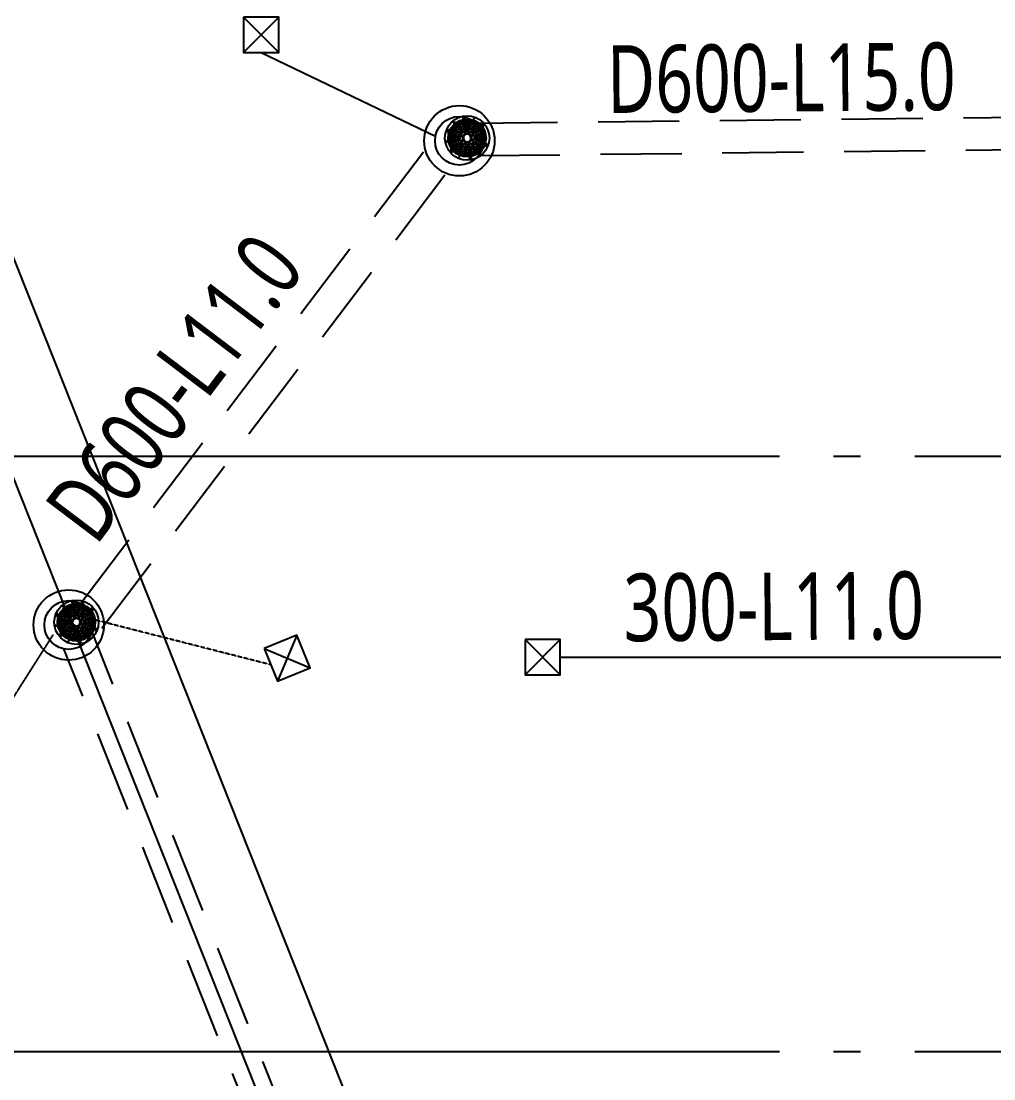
# Model space of a CAD drawing. Header units: millimetres. Extents: x 252222657 to 254795153, y 504225591 to 504550014.
# Drawn here: x 252372092 to 252390061, y 504362431 to 504381979 of the extents above; entities that cross this region are included whole.
import ezdxf
from ezdxf.lldxf.tags import DXFTag

# ---------------------------------------------------------------- set-up
doc = ezdxf.new("R2010")
doc.units = ezdxf.units.MM
doc.linetypes.add('CEN', pattern=[35, 30, -2, 1, -2])
doc.linetypes.add('DASHED', pattern=[0.75, 0.5, -0.25])
for name, color, linetype in [('1-계획-연결관', 7, 'Continuous'), ('1-계획-우수관로', 3, 'Continuous'), ('1-계획-우수맨홀', 27, 'Continuous'), ('1-계획-우수문자', 2, 'Continuous'), ('1-계획-우수받이', 2, 'Continuous'), ('2-계획-오수관로', 3, 'Continuous'), ('4A.TEC CEN', 1, 'CEN'), ('NO체인', 1, 'Continuous')]:
    doc.layers.add(name, color=color, linetype=linetype)
doc.styles.add('GHS', font='malgun.ttf')
tags = doc.linetypes.add('CDZ001', pattern='A,0.9,[123,KHCLINE.shx,S=0.00909,R=0,X=0,Y=0],-0.3,-0.5', length=1.7).pattern_tags.tags
tags[14:15] = [DXFTag(74, 4), DXFTag(75, 0), DXFTag(340, '0'), DXFTag(46, 1.0), DXFTag(50, 0.0), DXFTag(44, 0.0), DXFTag(45, 0.0)]
tags[12:13] = [DXFTag(74, 4), DXFTag(75, 0), DXFTag(340, '0'), DXFTag(46, 1.0), DXFTag(50, 0.0), DXFTag(44, 0.0), DXFTag(45, 0.0)]

# ---------------------------------------------------------------- blocks, each defined once
blk = doc.blocks.new('A$C3A367F73')
at = {"layer": '1-계획-우수맨홀', "color": 8}
for p, q in [((0.608, 1.094), (0.548, 1.06)), ((0.58, 1.091), (0.563, 1.081)), ((0.591, 1.072), (0.574, 1.062)), ((0.594, 0.995), (0.608, 0.975)), ((0.607, 1.003), (0.62, 0.983)), ((0.66, 0.986), (0.645, 1.023)), ((0.674, 0.992), (0.659, 1.029)), ((0.693, 0.945), (0.679, 0.978)), ((0.699, 1.041), (0.704, 1.018)), ((0.714, 1.044), (0.719, 1.021)), ((0.756, 1.036), (0.756, 1.008)), ((0.756, 0.993), (0.756, 0.958)), ((0.757, 1.158), (0.757, 1.097)), ((0.776, 1.036), (0.776, 1.008)), ((0.776, 0.993), (0.776, 0.958)), ((0.819, 1.044), (0.814, 1.02)), ((0.834, 1.041), (0.829, 1.017)), ((0.859, 0.991), (0.874, 1.028)), ((0.873, 0.985), (0.888, 1.022)), ((0.926, 1.002), (0.913, 0.982)), ((0.938, 0.994), (0.925, 0.974)), ((0.959, 1.061), (0.942, 1.071)), ((0.97, 1.08), (0.953, 1.09)), ((0.387, 0.785), (0.387, 0.716)), ((0.406, 0.946), (0.459, 0.915)), ((0.416, 0.963), (0.469, 0.932)), ((0.47, 0.802), (0.493, 0.797)), ((0.473, 0.816), (0.496, 0.812)), ((0.523, 0.842), (0.486, 0.857)), ((0.529, 0.855), (0.492, 0.871)), ((0.512, 0.908), (0.531, 0.895)), ((0.52, 0.921), (0.54, 0.908)), ((0.569, 0.822), (0.537, 0.836)), ((0.54, 0.787), (0.559, 0.784)), ((0.575, 0.836), (0.542, 0.85)), ((0.543, 0.802), (0.562, 0.798)), ((0.547, 0.954), (0.575, 0.925)), ((0.561, 0.968), (0.589, 0.94)), ((0.571, 0.869), (0.587, 0.858)), ((0.579, 0.881), (0.595, 0.871)), ((0.6, 0.809), (0.583, 0.816)), ((0.586, 0.915), (0.611, 0.89)), ((0.606, 0.823), (0.589, 0.83)), ((0.6, 0.929), (0.625, 0.904)), ((0.621, 0.879), (0.646, 0.854)), ((0.634, 0.935), (0.644, 0.92)), ((0.635, 0.893), (0.66, 0.869)), ((0.646, 0.944), (0.657, 0.928)), ((0.656, 0.844), (0.699, 0.801)), ((0.679, 0.94), (0.666, 0.972)), ((0.671, 0.858), (0.713, 0.815)), ((0.692, 0.909), (0.685, 0.926)), ((0.706, 0.914), (0.698, 0.931)), ((0.713, 0.971), (0.717, 0.952)), ((0.728, 0.974), (0.731, 0.955)), ((0.756, 0.943), (0.756, 0.908)), ((0.756, 0.893), (0.756, 0.833)), ((0.776, 0.943), (0.776, 0.908)), ((0.776, 0.893), (0.776, 0.833)), ((0.805, 0.974), (0.801, 0.955)), ((0.819, 0.971), (0.816, 0.952)), ((0.861, 0.857), (0.818, 0.815)), ((0.827, 0.914), (0.834, 0.931)), ((0.875, 0.843), (0.832, 0.801)), ((0.84, 0.945), (0.853, 0.977)), ((0.84, 0.908), (0.848, 0.925)), ((0.853, 0.939), (0.867, 0.971)), ((0.897, 0.893), (0.872, 0.868)), ((0.886, 0.943), (0.875, 0.927)), ((0.911, 0.878), (0.886, 0.854)), ((0.898, 0.934), (0.888, 0.919)), ((0.932, 0.928), (0.907, 0.903)), ((0.946, 0.914), (0.921, 0.889)), ((0.926, 0.822), (0.943, 0.829)), ((0.932, 0.808), (0.949, 0.815)), ((0.953, 0.88), (0.937, 0.87)), ((0.971, 0.967), (0.943, 0.938)), ((0.961, 0.867), (0.945, 0.857)), ((0.985, 0.953), (0.957, 0.924)), ((0.957, 0.835), (0.989, 0.848)), ((0.963, 0.821), (0.995, 0.834)), ((0.988, 0.801), (0.97, 0.797)), ((0.991, 0.786), (0.973, 0.782)), ((1.012, 0.919), (0.992, 0.906)), ((1.02, 0.907), (1.001, 0.894)), ((1.003, 0.854), (1.04, 0.869)), ((1.009, 0.84), (1.046, 0.855)), ((1.058, 0.814), (1.035, 0.81)), ((1.061, 0.8), (1.038, 0.795)), ((0.376, 0.759), (0.376, 0.739)), ((0.398, 0.759), (0.398, 0.739)), ((0.466, 0.759), (0.506, 0.759)), ((0.466, 0.739), (0.506, 0.739)), ((0.47, 0.697), (0.493, 0.701)), ((0.473, 0.682), (0.496, 0.687)), ((0.522, 0.656), (0.485, 0.641)), ((0.528, 0.643), (0.491, 0.627)), ((0.511, 0.59), (0.53, 0.603)), ((0.519, 0.577), (0.539, 0.59)), ((0.521, 0.759), (0.556, 0.759)), ((0.521, 0.739), (0.556, 0.739)), ((0.569, 0.675), (0.536, 0.662)), ((0.54, 0.71), (0.558, 0.714)), ((0.574, 0.662), (0.542, 0.648)), ((0.543, 0.696), (0.561, 0.699)), ((0.57, 0.629), (0.586, 0.64)), ((0.571, 0.759), (0.606, 0.759)), ((0.571, 0.739), (0.606, 0.739)), ((0.578, 0.617), (0.594, 0.627)), ((0.6, 0.688), (0.582, 0.681)), ((0.585, 0.583), (0.61, 0.607)), ((0.605, 0.674), (0.588, 0.667)), ((0.599, 0.569), (0.624, 0.593)), ((0.62, 0.618), (0.645, 0.643)), ((0.621, 0.759), (0.681, 0.759)), ((0.621, 0.739), (0.681, 0.739)), ((0.634, 0.604), (0.659, 0.629)), ((0.656, 0.653), (0.699, 0.696)), ((0.67, 0.639), (0.713, 0.682)), ((0.691, 0.588), (0.684, 0.571)), ((0.755, 0.604), (0.755, 0.664)), ((0.755, 0.554), (0.755, 0.589)), ((0.775, 0.604), (0.775, 0.664)), ((0.775, 0.553), (0.775, 0.589)), ((0.86, 0.639), (0.818, 0.681)), ((0.875, 0.653), (0.832, 0.695)), ((0.839, 0.588), (0.846, 0.571)), ((0.91, 0.758), (0.85, 0.758)), ((0.91, 0.738), (0.85, 0.738)), ((0.896, 0.603), (0.871, 0.628)), ((0.91, 0.617), (0.885, 0.642)), ((0.931, 0.568), (0.906, 0.592)), ((0.945, 0.582), (0.921, 0.607)), ((0.96, 0.758), (0.925, 0.758)), ((0.96, 0.738), (0.925, 0.738)), ((0.925, 0.673), (0.942, 0.666)), ((0.931, 0.687), (0.948, 0.68)), ((0.952, 0.615), (0.936, 0.626)), ((0.96, 0.628), (0.945, 0.638)), ((0.956, 0.66), (0.989, 0.647)), ((0.962, 0.674), (0.994, 0.661)), ((0.988, 0.694), (0.969, 0.698)), ((0.991, 0.709), (0.973, 0.713)), ((1.01, 0.757), (0.975, 0.758)), ((1.01, 0.737), (0.975, 0.738)), ((1.011, 0.576), (0.991, 0.589)), ((1.019, 0.588), (1, 0.601)), ((1.002, 0.641), (1.039, 0.626)), ((1.008, 0.655), (1.045, 0.64)), ((1.065, 0.757), (1.025, 0.757)), ((1.065, 0.737), (1.025, 0.737)), ((1.058, 0.68), (1.035, 0.685)), ((1.061, 0.695), (1.038, 0.7)), ((1.133, 0.737), (1.133, 0.757)), ((1.155, 0.737), (1.155, 0.757)), ((0.405, 0.553), (0.458, 0.583)), ((0.415, 0.536), (0.468, 0.566)), ((0.545, 0.439), (0.604, 0.404)), ((0.546, 0.544), (0.574, 0.572)), ((0.56, 0.53), (0.588, 0.558)), ((0.561, 0.416), (0.578, 0.406)), ((0.572, 0.436), (0.589, 0.425)), ((0.593, 0.503), (0.606, 0.522)), ((0.605, 0.494), (0.619, 0.514)), ((0.633, 0.562), (0.643, 0.578)), ((0.658, 0.511), (0.643, 0.474)), ((0.645, 0.554), (0.656, 0.569)), ((0.672, 0.506), (0.657, 0.469)), ((0.678, 0.557), (0.664, 0.525)), ((0.692, 0.552), (0.678, 0.519)), ((0.704, 0.583), (0.697, 0.566)), ((0.698, 0.456), (0.702, 0.479)), ((0.712, 0.526), (0.715, 0.544)), ((0.712, 0.453), (0.717, 0.476)), ((0.726, 0.523), (0.73, 0.541)), ((0.754, 0.338), (0.754, 0.399)), ((0.755, 0.503), (0.755, 0.539)), ((0.755, 0.461), (0.755, 0.488)), ((0.775, 0.503), (0.775, 0.538)), ((0.775, 0.461), (0.775, 0.488)), ((0.803, 0.523), (0.8, 0.541)), ((0.817, 0.453), (0.812, 0.476)), ((0.818, 0.526), (0.814, 0.544)), ((0.826, 0.582), (0.833, 0.565)), ((0.832, 0.456), (0.827, 0.479)), ((0.838, 0.551), (0.852, 0.519)), ((0.852, 0.557), (0.865, 0.525)), ((0.857, 0.505), (0.873, 0.468)), ((0.871, 0.511), (0.886, 0.474)), ((0.885, 0.553), (0.874, 0.569)), ((0.897, 0.561), (0.887, 0.577)), ((0.924, 0.493), (0.911, 0.513)), ((0.937, 0.502), (0.924, 0.521)), ((0.94, 0.424), (0.957, 0.434)), ((0.97, 0.529), (0.942, 0.557)), ((0.951, 0.405), (0.968, 0.415)), ((0.984, 0.543), (0.956, 0.571))]:
    blk.add_line(p, q, dxfattribs=at)
at = {"layer": '1-계획-우수맨홀', "color": 8, "const_width": 0.005}
for points in [[(0.737, 1.07, 0.911436), (0.735, 0.426, 0.911436)], [(0.796, 1.07, -0.911436), (0.794, 0.426, -0.911436)]]:
    blk.add_lwpolyline(points, format="xyb", dxfattribs=at)
at = {"layer": '1-계획-우수맨홀'}
for centre, radius in [((0.65, 0.65), 0.65), ((0.65, 0.65), 0.45), ((0.766, 0.748), 0.3)]:
    blk.add_circle(centre, radius, dxfattribs=at)
at = {"layer": '1-계획-우수맨홀', "color": 8}
for centre, radius in [((0.766, 0.748), 0.41), ((0.766, 0.748), 0.349), ((0.766, 0.748), 0.327), ((0.716, 0.996), 0.01), ((0.817, 0.995), 0.01), ((0.518, 0.799), 0.01), ((0.555, 0.888), 0.01), ((0.625, 0.807), 0.01), ((0.627, 0.959), 0.01), ((0.708, 0.889), 0.01), ((0.824, 0.889), 0.01), ((0.905, 0.958), 0.01), ((0.907, 0.806), 0.01), ((0.977, 0.887), 0.01), ((1.013, 0.798), 0.01), ((0.518, 0.699), 0.01), ((0.554, 0.61), 0.01), ((0.624, 0.69), 0.01), ((0.707, 0.608), 0.01), ((0.823, 0.607), 0.01), ((0.906, 0.689), 0.01), ((0.976, 0.608), 0.01), ((1.013, 0.697), 0.01), ((0.626, 0.538), 0.01), ((0.714, 0.501), 0.01), ((0.815, 0.501), 0.01), ((0.904, 0.537), 0.01)]:
    blk.add_circle(centre, radius, dxfattribs=at)
for centre, radius, start, end in [((0.766, 0.748), 0.32, 95.1287, 264.5174), ((0.569, 1.072), 0.011, 119.823, 299.823), ((0.766, 0.748), 0.3, 124.7667, 132.9128), ((0.586, 1.082), 0.011, 299.823, 119.823), ((0.766, 0.748), 0.3, 113.7556, 121.9016), ((0.627, 0.959), 0.025, 48.0599, 106.1158), ((0.766, 0.748), 0.26, 113.976, 117.9543), ((0.766, 0.748), 0.3, 102.7445, 110.8905), ((0.766, 0.748), 0.26, 106.6917, 110.67), ((0.766, 0.748), 0.245, 106.8527, 110.5688), ((0.716, 0.996), 0.025, 118.5303, 176.5862), ((0.716, 0.996), 0.025, 211.5417, 263.6151), ((0.766, 0.748), 0.3, 95.4089, 99.8794), ((0.716, 0.996), 0.025, 26.1275, 83.6151), ((0.716, 0.996), 0.025, 298.5303, 351.1721), ((0.767, 1.075), 0.0308, 195.6192, 344.0268), ((0.767, 1.075), 0.0408, 224.0509, 255.6181), ((0.766, 0.748), 0.26, 92.0273, 96.022), ((0.766, 0.748), 0.245, 92.1623, 95.861), ((0.767, 1.075), 0.0408, 284.028, 315.5952), ((0.766, 0.748), 0.26, 83.6241, 87.6188), ((0.766, 0.748), 0.245, 83.7851, 87.4838), ((0.817, 0.995), 0.025, 188.474, 241.1158), ((0.766, 0.748), 0.32, 275.1287, 84.5174), ((0.817, 0.995), 0.025, 96.031, 153.5185), ((0.766, 0.748), 0.3, 79.7667, 84.2372), ((0.817, 0.995), 0.025, 276.031, 328.1044), ((0.817, 0.995), 0.025, 3.0599, 61.1158), ((0.766, 0.748), 0.3, 68.7556, 76.9016), ((0.766, 0.748), 0.245, 69.0773, 72.7933), ((0.766, 0.748), 0.26, 68.976, 72.9543), ((0.766, 0.748), 0.26, 61.6917, 65.67), ((0.766, 0.748), 0.3, 57.7445, 65.8905), ((0.905, 0.958), 0.025, 73.5303, 131.5862), ((0.947, 1.081), 0.011, 59.823, 239.823), ((0.766, 0.748), 0.3, 46.7332, 54.8794), ((0.964, 1.07), 0.011, 239.823, 59.823), ((0.766, 0.748), 0.3, 169.7667, 177.9128), ((0.766, 0.748), 0.3, 158.7556, 166.9016), ((0.766, 0.748), 0.3, 147.7445, 155.8905), ((0.518, 0.799), 0.025, 186.031, 243.5185), ((0.518, 0.799), 0.025, 93.0599, 151.1158), ((0.766, 0.748), 0.26, 158.976, 162.9543), ((0.766, 0.748), 0.3, 136.7332, 144.8794), ((0.518, 0.799), 0.025, 278.474, 331.1158), ((0.766, 0.748), 0.26, 151.6917, 155.67), ((0.555, 0.888), 0.025, 163.5303, 221.5862), ((0.766, 0.748), 0.245, 159.0773, 162.7933), ((0.518, 0.799), 0.025, 6.031, 58.1044), ((0.555, 0.888), 0.025, 71.1275, 128.6151), ((0.766, 0.748), 0.245, 151.8527, 155.5688), ((0.555, 0.888), 0.025, 256.5417, 308.6151), ((0.766, 0.748), 0.21, 170.2782, 177.0936), ((0.766, 0.748), 0.21, 159.3697, 166.1847), ((0.766, 0.748), 0.26, 137.0273, 141.022), ((0.766, 0.748), 0.195, 159.5273, 176.8835), ((0.766, 0.748), 0.21, 148.4613, 155.2763), ((0.766, 0.748), 0.245, 137.1623, 140.861), ((0.555, 0.888), 0.025, 343.5303, 36.1721), ((0.766, 0.748), 0.26, 128.6241, 132.6188), ((0.766, 0.748), 0.195, 137.7626, 155.1188), ((0.766, 0.748), 0.21, 137.5524, 144.3678), ((0.766, 0.748), 0.245, 128.7851, 132.4838), ((0.625, 0.807), 0.025, 174.7806, 234.2961), ((0.627, 0.959), 0.025, 141.031, 198.5185), ((0.625, 0.807), 0.025, 80.35, 139.8654), ((0.766, 0.748), 0.16, 166.0791, 176.2397), ((0.627, 0.959), 0.025, 233.474, 286.1158), ((0.766, 0.748), 0.145, 166.5218, 175.8685), ((0.766, 0.748), 0.21, 125.2782, 132.0936), ((0.625, 0.807), 0.025, 269.322, 45.324), ((0.766, 0.748), 0.16, 138.4064, 148.5669), ((0.766, 0.748), 0.195, 114.5273, 131.8835), ((0.766, 0.748), 0.145, 138.7776, 148.1242), ((0.627, 0.959), 0.025, 321.031, 13.1044), ((0.766, 0.748), 0.245, 114.0773, 117.7933), ((0.766, 0.748), 0.21, 114.3697, 121.1847), ((0.766, 0.748), 0.16, 121.0791, 131.2397), ((0.766, 0.748), 0.145, 121.5218, 130.8685), ((0.766, 0.748), 0.085, 141.5794, 173.0667), ((0.708, 0.889), 0.025, 129.7806, 189.2961), ((0.708, 0.889), 0.025, 224.322, 0.324), ((0.766, 0.748), 0.21, 103.4613, 110.2763), ((0.766, 0.748), 0.07, 89.823, 269.823), ((0.766, 0.748), 0.195, 92.7626, 110.1188), ((0.708, 0.889), 0.025, 35.35, 94.8654), ((0.766, 0.748), 0.085, 96.5794, 128.0667), ((0.766, 0.748), 0.16, 93.4064, 103.5669), ((0.766, 0.748), 0.21, 92.5524, 99.3678), ((0.766, 0.748), 0.145, 93.7776, 103.1242), ((0.766, 0.748), 0.07, 269.823, 89.823), ((0.766, 0.748), 0.21, 80.2782, 87.0936), ((0.766, 0.748), 0.195, 69.5273, 86.8835), ((0.766, 0.748), 0.16, 76.0791, 86.2397), ((0.766, 0.748), 0.145, 76.5218, 85.8685), ((0.766, 0.748), 0.085, 51.5794, 83.0667), ((0.824, 0.889), 0.025, 179.322, 315.324), ((0.824, 0.889), 0.025, 84.7806, 144.2961), ((0.766, 0.748), 0.21, 69.3697, 76.1847), ((0.766, 0.748), 0.085, 6.5794, 38.0667), ((0.824, 0.889), 0.025, 350.35, 49.8654), ((0.766, 0.748), 0.145, 48.7776, 58.1242), ((0.766, 0.748), 0.195, 47.7626, 65.1188), ((0.766, 0.748), 0.16, 48.4064, 58.5669), ((0.766, 0.748), 0.21, 58.4613, 65.2763), ((0.766, 0.748), 0.245, 61.8527, 65.5688), ((0.766, 0.748), 0.145, 31.5218, 40.8685), ((0.905, 0.958), 0.025, 166.5417, 218.6151), ((0.907, 0.806), 0.025, 134.322, 270.324), ((0.766, 0.748), 0.16, 31.0791, 41.2397), ((0.766, 0.748), 0.21, 47.5524, 54.3678), ((0.905, 0.958), 0.025, 253.5303, 306.1721), ((0.907, 0.806), 0.025, 39.7806, 99.2961), ((0.766, 0.748), 0.195, 24.5273, 41.8835), ((0.766, 0.748), 0.245, 47.1623, 50.861), ((0.766, 0.748), 0.21, 35.2782, 42.0936), ((0.907, 0.806), 0.025, 305.35, 4.8654), ((0.766, 0.748), 0.16, 3.4064, 13.5669), ((0.905, 0.958), 0.025, 341.1275, 38.6151), ((0.766, 0.748), 0.26, 47.0273, 51.022), ((0.766, 0.748), 0.21, 24.3697, 31.1847), ((0.766, 0.748), 0.245, 38.7851, 42.4838), ((0.766, 0.748), 0.195, 2.7626, 20.1188), ((0.977, 0.887), 0.025, 143.474, 196.1158), ((0.766, 0.748), 0.26, 38.6241, 42.6188), ((0.977, 0.887), 0.025, 231.031, 283.1044), ((0.766, 0.748), 0.21, 13.4613, 20.2763), ((0.977, 0.887), 0.025, 51.031, 108.5185), ((0.766, 0.748), 0.21, 2.5524, 9.3678), ((0.766, 0.748), 0.245, 24.0773, 27.7933), ((0.766, 0.748), 0.3, 34.7667, 42.9128), ((1.013, 0.798), 0.025, 121.5417, 173.6151), ((1.013, 0.798), 0.025, 208.5303, 261.1721), ((0.977, 0.887), 0.025, 318.0599, 16.1158), ((0.766, 0.748), 0.26, 23.976, 27.9543), ((0.766, 0.748), 0.245, 16.8527, 20.5688), ((0.766, 0.748), 0.26, 16.6917, 20.67), ((1.013, 0.798), 0.025, 28.5303, 86.5862), ((0.766, 0.748), 0.3, 23.7556, 31.9016), ((1.013, 0.798), 0.025, 296.1275, 353.6151), ((0.766, 0.748), 0.3, 12.7445, 20.8905), ((0.766, 0.748), 0.3, 1.7332, 9.8794), ((0.387, 0.759), 0.011, 359.823, 179.823), ((0.387, 0.739), 0.011, 179.823, 359.823), ((0.766, 0.748), 0.3, 181.7332, 189.8794), ((0.766, 0.748), 0.3, 192.7445, 200.8905), ((0.766, 0.748), 0.3, 203.7556, 211.9016), ((0.518, 0.699), 0.025, 116.1275, 173.6151), ((0.518, 0.699), 0.025, 208.5303, 266.5862), ((0.766, 0.748), 0.26, 173.6241, 177.6188), ((0.766, 0.748), 0.26, 182.0273, 186.022), ((0.766, 0.748), 0.26, 196.6917, 200.67), ((0.766, 0.748), 0.245, 173.7851, 177.4838), ((0.766, 0.748), 0.245, 182.1623, 185.861), ((0.518, 0.699), 0.025, 28.5303, 81.1721), ((0.766, 0.748), 0.26, 203.976, 207.9543), ((0.554, 0.61), 0.025, 138.0599, 196.1158), ((0.518, 0.699), 0.025, 301.5417, 353.6151), ((0.766, 0.748), 0.245, 196.8527, 200.5688), ((0.554, 0.61), 0.025, 231.031, 288.5185), ((0.766, 0.748), 0.245, 204.0773, 207.7933), ((0.554, 0.61), 0.025, 51.031, 103.1044), ((0.766, 0.748), 0.21, 182.5524, 189.3678), ((0.766, 0.748), 0.21, 193.4613, 200.2763), ((0.766, 0.748), 0.195, 182.7626, 200.1188), ((0.766, 0.748), 0.21, 204.3697, 211.1847), ((0.554, 0.61), 0.025, 323.474, 16.1158), ((0.766, 0.748), 0.245, 218.7851, 222.4838), ((0.766, 0.748), 0.195, 204.5273, 221.8835), ((0.766, 0.748), 0.21, 215.2782, 222.0936), ((0.624, 0.69), 0.025, 125.35, 184.8654), ((0.624, 0.69), 0.025, 219.7806, 279.2961), ((0.766, 0.748), 0.16, 183.4064, 193.5669), ((0.766, 0.748), 0.145, 183.7776, 193.1242), ((0.624, 0.69), 0.025, 314.322, 90.324), ((0.766, 0.748), 0.21, 227.5524, 234.3678), ((0.766, 0.748), 0.16, 211.0791, 221.2397), ((0.766, 0.748), 0.195, 227.7626, 245.1188), ((0.766, 0.748), 0.145, 211.5218, 220.8685), ((0.766, 0.748), 0.16, 228.4064, 238.5669), ((0.766, 0.748), 0.145, 228.7776, 238.1242), ((0.766, 0.748), 0.085, 186.5794, 218.0667), ((0.707, 0.608), 0.025, 170.35, 229.8654), ((0.707, 0.608), 0.025, 359.322, 135.324), ((0.707, 0.608), 0.025, 264.7806, 324.2961), ((0.766, 0.748), 0.085, 231.5794, 263.0667), ((0.766, 0.748), 0.16, 256.0791, 266.2397), ((0.766, 0.748), 0.145, 256.5218, 265.8685), ((0.766, 0.748), 0.085, 276.5794, 308.0667), ((0.766, 0.748), 0.145, 273.7776, 283.1242), ((0.766, 0.748), 0.16, 273.4064, 283.5669), ((0.823, 0.607), 0.025, 44.322, 180.324), ((0.823, 0.607), 0.025, 215.35, 274.8654), ((0.766, 0.748), 0.085, 321.5794, 353.0667), ((0.823, 0.607), 0.025, 309.7806, 9.2961), ((0.766, 0.748), 0.145, 301.5218, 310.8685), ((0.766, 0.748), 0.195, 294.5273, 311.8835), ((0.766, 0.748), 0.16, 301.0791, 311.2397), ((0.766, 0.748), 0.145, 318.7776, 328.1242), ((0.906, 0.689), 0.025, 89.322, 225.324), ((0.766, 0.748), 0.16, 318.4064, 328.5669), ((0.766, 0.748), 0.21, 305.2782, 312.0936), ((0.906, 0.689), 0.025, 260.35, 319.8654), ((0.766, 0.748), 0.145, 3.7776, 13.1242), ((0.766, 0.748), 0.145, 346.5218, 355.8685), ((0.766, 0.748), 0.195, 317.7626, 335.1188), ((0.766, 0.748), 0.16, 346.0791, 356.2397), ((0.906, 0.689), 0.025, 354.7806, 54.2961), ((0.766, 0.748), 0.21, 317.5524, 324.3678), ((0.766, 0.748), 0.21, 328.4613, 335.2763), ((0.766, 0.748), 0.245, 317.1623, 320.861), ((0.766, 0.748), 0.195, 339.5273, 356.8835), ((0.976, 0.608), 0.025, 163.5303, 216.1721), ((0.976, 0.608), 0.025, 76.5417, 128.6151), ((0.766, 0.748), 0.21, 339.3697, 346.1847), ((0.976, 0.608), 0.025, 251.1275, 308.6151), ((0.766, 0.748), 0.21, 350.2782, 357.0936), ((0.766, 0.748), 0.245, 331.8527, 335.5688), ((1.013, 0.697), 0.025, 186.031, 238.1044), ((1.013, 0.697), 0.025, 98.474, 151.1158), ((0.766, 0.748), 0.245, 339.0773, 342.7933), ((0.766, 0.748), 0.26, 331.6917, 335.67), ((0.976, 0.608), 0.025, 343.5303, 41.5862), ((0.766, 0.748), 0.26, 338.976, 342.9543), ((0.766, 0.748), 0.245, 2.1623, 5.861), ((0.766, 0.748), 0.245, 353.7851, 357.4838), ((1.013, 0.697), 0.025, 273.0599, 331.1158), ((0.766, 0.748), 0.3, 327.7445, 335.8905), ((0.766, 0.748), 0.26, 2.0273, 6.022), ((0.766, 0.748), 0.26, 353.6241, 357.6188), ((1.013, 0.697), 0.025, 6.031, 63.5185), ((0.766, 0.748), 0.3, 338.7556, 346.9016), ((0.766, 0.748), 0.3, 349.7667, 357.9128), ((1.144, 0.757), 0.011, 359.823, 179.823), ((1.144, 0.737), 0.011, 179.823, 359.823), ((0.766, 0.748), 0.3, 214.7667, 222.9128), ((0.567, 0.426), 0.011, 59.823, 239.823), ((0.766, 0.748), 0.3, 226.7332, 234.8794), ((0.766, 0.748), 0.26, 218.6241, 222.6188), ((0.584, 0.416), 0.011, 239.823, 59.823), ((0.766, 0.748), 0.26, 227.0273, 231.022), ((0.766, 0.748), 0.245, 227.1623, 230.861), ((0.626, 0.538), 0.025, 161.1275, 218.6151), ((0.766, 0.748), 0.3, 237.7445, 245.8905), ((0.626, 0.538), 0.025, 73.5303, 126.1721), ((0.626, 0.538), 0.025, 253.5303, 311.5862), ((0.766, 0.748), 0.26, 241.6917, 245.67), ((0.626, 0.538), 0.025, 346.5417, 38.6151), ((0.766, 0.748), 0.245, 241.8527, 245.5688), ((0.766, 0.748), 0.21, 238.4613, 245.2763), ((0.766, 0.748), 0.3, 248.7556, 256.9016), ((0.766, 0.748), 0.26, 248.976, 252.9543), ((0.766, 0.748), 0.245, 249.0773, 252.7933), ((0.714, 0.501), 0.025, 183.0599, 241.1158), ((0.766, 0.748), 0.21, 249.3697, 256.1847), ((0.714, 0.501), 0.025, 96.031, 148.1044), ((0.766, 0.748), 0.195, 249.5273, 266.8835), ((0.766, 0.748), 0.3, 259.7667, 264.2372), ((0.714, 0.501), 0.025, 276.031, 333.5185), ((0.714, 0.501), 0.025, 8.474, 61.1158), ((0.766, 0.748), 0.21, 260.2782, 267.0936), ((0.765, 0.421), 0.0408, 104.028, 135.5952), ((0.765, 0.421), 0.0308, 15.6192, 164.0268), ((0.766, 0.748), 0.26, 263.6241, 267.6188), ((0.766, 0.748), 0.245, 263.7851, 267.4838), ((0.766, 0.748), 0.195, 272.7626, 290.1188), ((0.766, 0.748), 0.21, 272.5524, 279.3678), ((0.766, 0.748), 0.245, 272.1623, 275.861), ((0.766, 0.748), 0.26, 272.0273, 276.022), ((0.765, 0.421), 0.0408, 44.0509, 75.6181), ((0.815, 0.501), 0.025, 118.5303, 171.1721), ((0.815, 0.501), 0.025, 206.1275, 263.6151), ((0.766, 0.748), 0.3, 275.4089, 279.8794), ((0.766, 0.748), 0.21, 283.4613, 290.2763), ((0.815, 0.501), 0.025, 31.5417, 83.6151), ((0.815, 0.501), 0.025, 298.5303, 356.5862), ((0.766, 0.748), 0.3, 282.7445, 290.8905), ((0.766, 0.748), 0.245, 286.8527, 290.5688), ((0.766, 0.748), 0.26, 286.6917, 290.67), ((0.766, 0.748), 0.21, 294.3697, 301.1847), ((0.766, 0.748), 0.245, 294.0773, 297.7933), ((0.766, 0.748), 0.26, 293.976, 297.9543), ((0.904, 0.537), 0.025, 141.031, 193.1044), ((0.766, 0.748), 0.3, 293.7556, 301.9016), ((0.904, 0.537), 0.025, 228.0599, 286.1158), ((0.904, 0.537), 0.025, 53.474, 106.1158), ((0.766, 0.748), 0.245, 308.7851, 312.4838), ((0.904, 0.537), 0.025, 321.031, 18.5185), ((0.766, 0.748), 0.26, 308.6241, 312.6188), ((0.945, 0.415), 0.011, 119.823, 299.823), ((0.766, 0.748), 0.3, 304.7667, 312.9128), ((0.766, 0.748), 0.26, 317.0273, 321.022), ((0.962, 0.425), 0.011, 299.823, 119.823), ((0.766, 0.748), 0.3, 316.7332, 324.8794)]:
    blk.add_arc(centre, radius, start, end, dxfattribs=at)
blk = doc.blocks.new('A$C198048F0')
at = {"layer": '1-계획-우수받이'}
blk.add_lwpolyline([(0, 0), (0.5, 0), (0.5, 0.5), (0, 0.5)], close=True, dxfattribs=at)
at = {"layer": '1-계획-우수받이', "color": 1}
for points in [[(0, 0), (0.5, 0.5)], [(0, 0.5), (0.5, 0)]]:
    blk.add_lwpolyline(points, dxfattribs=at)

msp = doc.modelspace()

# ---------------------------------------------------------------- linework, layer by layer
at = {"layer": '1-계획-연결관', "linetype": 'DASHED', "ltscale": 0.5, "elevation": 3333.33}
for points in [[(252376706.94, 504370082.75), (252373407.88, 504370923.49)], [(252370859.24, 504367760.74), (252372682.9, 504370635.62)]]:
    msp.add_lwpolyline(points, dxfattribs=at)
at = {"layer": '1-계획-우수관로', "color": 2, "linetype": 'CDZ001', "ltscale": 3000}
for points, elevation in [([(252376527.12, 504381400.74), (252379746.5, 504379853.46)], 3333.33), ([(252382052.1, 504370225.74), (252392452.12, 504370225.74)], 6667.57)]:
    msp.add_lwpolyline(points, dxfattribs=dict(at, elevation=elevation))
at = {"layer": '1-계획-우수관로', "color": 2, "linetype": 'DASHED', "ltscale": 3000, "elevation": 3333.33}
for points in [[(252380499.04, 504380093.24), (252395224.64, 504380258.36)], [(252373174.92, 504371199.05), (252379746.5, 504379853.46)], [(252380545.19, 504379493.72), (252395224.64, 504379658.32)], [(252373585.44, 504370761.47), (252380069.47, 504379333.74)]]:
    msp.add_lwpolyline(points, dxfattribs=at)
for points in [[(252385172.8, 504341956.97, -0.05539774), (252383752, 504344629.24), (252373402.4, 504370693.35)], [(252384681.52, 504341612.44, -0.05552652), (252383194.35, 504344407.81), (252372882.27, 504370377.45)]]:
    msp.add_lwpolyline(points, format="xyb", dxfattribs=at)
at = {"layer": '2-계획-오수관로', "linetype": 'CDZ001', "ltscale": 3, "elevation": 3333.33, "flags": 128}
msp.add_lwpolyline([(252386208.76, 504342568.3, -0.05699508), (252384867.29, 504345072.11), (252371500.76, 504378733.98)], format="xyb", dxfattribs=at)
at = {"layer": '4A.TEC CEN', "color": 250, "ltscale": 500}
for p, q in [((252266099.96, 504373937.44, -1666.22), (252636666.54, 504373937.44, -7032.17)), ((252266099.96, 504362937.44, -1666.22), (252636666.54, 504362937.44, -7032.17))]:
    msp.add_line(p, q, dxfattribs=at)
at = {"layer": 'NO체인', "color": 250, "linetype": 'Continuous', "elevation": 3333.33}
msp.add_lwpolyline([(252574098.11, 504296095.75), (252534884.04, 504297702.35, 0.0295859), (252534174.72, 504297689.43), (252512356.84, 504295998.18), (252472528.93, 504292910.91, -0.15019257), (252464503.37, 504294712.29), (252389541.31, 504337528.5, -0.1700758), (252383473.17, 504344518.53), (252369901.5, 504378697.03), (252365842.52, 504383290.88), (252358697.04, 504387204.12), (252356281.34, 504388528.41), (252354678.81, 504389406.93), (252339738.68, 504397599.77), (252289245.09, 504488392.36)], format="xyb", dxfattribs=at)
msp.add_lwpolyline([(252574098.11, 504296095.75), (252534884.04, 504297702.35, 0.0295859), (252534174.72, 504297689.43), (252512356.84, 504295998.18), (252472528.93, 504292910.91, -0.15019257), (252464503.37, 504294712.29), (252389541.31, 504337528.5, -0.1700758), (252383473.17, 504344518.53), (252369901.5, 504378697.03), (252365842.52, 504383290.88), (252358697.04, 504387204.12), (252356281.34, 504388528.41), (252354678.81, 504389406.93), (252339738.68, 504397599.77), (252289245.09, 504488392.36)], format="xyb", dxfattribs=at)
msp.add_lwpolyline([(252574098.11, 504296095.75), (252534884.04, 504297702.35, 0.0295859), (252534174.72, 504297689.43), (252512356.84, 504295998.18), (252472528.93, 504292910.91, -0.15019257), (252464503.37, 504294712.29), (252389541.31, 504337528.5, -0.1700758), (252383473.17, 504344518.53), (252369901.5, 504378697.03), (252365842.52, 504383290.88), (252358697.04, 504387204.12), (252356281.34, 504388528.41), (252354678.81, 504389406.93), (252339738.68, 504397599.77), (252289245.09, 504488392.36)], format="xyb", dxfattribs=at)

# ---------------------------------------------------------------- block references
at = {"layer": '1-계획-우수맨홀', "xscale": 1000, "yscale": 1000, "zscale": 1000, "rotation": 339.5093813997073}
for p in [(252379351.86, 504379386.44, 3333.33), (252372133.82, 504370437.43, 3333.33)]:
    msp.add_blockref('A$C3A367F73', p, dxfattribs=at)
at = {"layer": '1-계획-우수받이', "color": 206, "xscale": 1300, "yscale": 1300, "zscale": 1300}
for p, rotation in [((252376202.12, 504382050.74, 3333.33), 270.0000000489813), ((252376583.21, 504370383.28, 3333.33), 292.3764786816438), ((252381402.1, 504370550.74, 6667.57), 270.0000000489813)]:
    msp.add_blockref('A$C198048F0', p, dxfattribs=dict(at, rotation=rotation))

# ---------------------------------------------------------------- texts
at = {"layer": '1-계획-우수문자', "color": 2, "style": 'GHS', "width": 0.75}
for s, rotation, p in [('D600-L15.0', 0.502418, (252382919.83, 504380280.16, 3333.33)), ('D600-L11.0', 52.848053, (252373474.09, 504372265.61, 3333.33)), ('300-L11.0', 0.454632, (252383223.8, 504370516.6, 3333.33))]:
    msp.add_text(s, height=1250, rotation=rotation, dxfattribs=at).set_placement(p)

doc.saveas('drawing.dxf')
